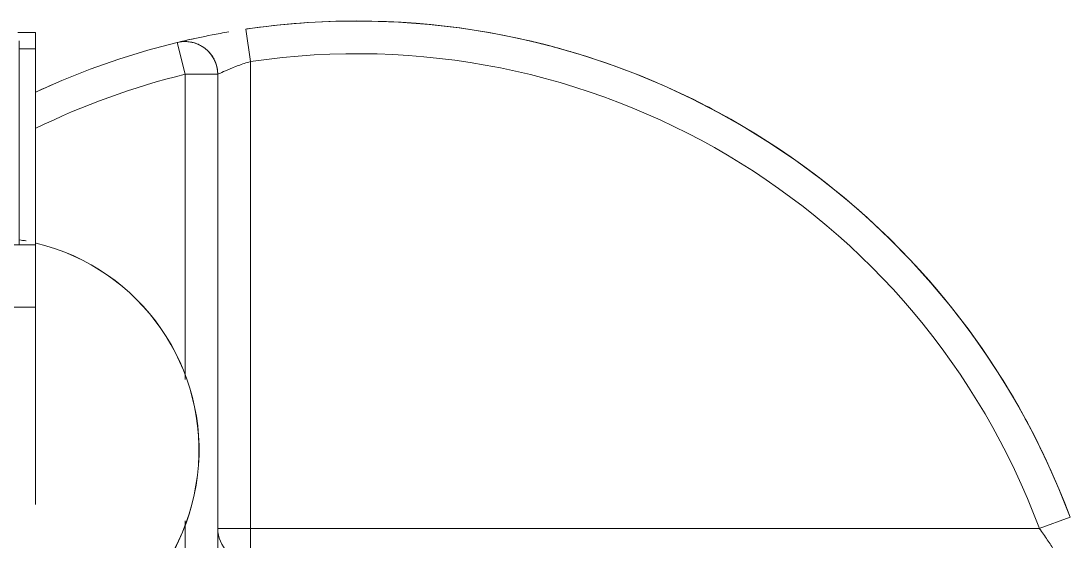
# Model space of a CAD drawing. Header units: millimetres. Extents: x -5247 to 64230, y -16204 to 29599.
# Drawn here: x 3920.4 to 4241, y 25350.9 to 25509.8 of the extents above; entities that cross this region are included whole.
import ezdxf

# ---------------------------------------------------------------- set-up
doc = ezdxf.new("R2010")
doc.units = ezdxf.units.MM
doc.layers.add('G-IMPT', color=7, linetype='Continuous', lineweight=18, transparency=0.75)
doc.layers.add('M-EQPM', color=50, linetype='Continuous', lineweight=20)
doc.layers.add('Проектируемое технолог. оборудование', color=3, linetype='Continuous')

# ---------------------------------------------------------------- blocks, each defined once
blk = doc.blocks.new('Емкость Анион ДК60К3 - Емкость Анион ДК60К360_iam-742888-План инженерных коммуникаций')
at = {"layer": 'G-IMPT'}
for p, q in [((217.58, 52.75), (227.3, 55.11)), ((-214.85, 52.75), (81.23, 52.75)), ((124.4, 52.75), (217.58, 52.75)), ((217.58, 42.75), (217.58, 52.75)), ((-214.85, 42.75), (217.58, 42.75)), ((217.58, 42.75), (-214.85, 42.75)), ((78.87, 42.75), (78.87, 32.75)), ((68.87, 32.75), (78.87, 32.75)), ((221.48, 32.75), (78.87, 32.75)), ((78.87, 32.75), (78.87, -208.31)), ((221.48, 32.75), (231.37, 34.21)), ((78.87, -208.31), (82.35, -217.69))]:
    blk.add_line(p, q, dxfattribs=at)
at = {"layer": 'G-IMPT', "flags": 128}
for points in [[(227.3, 55.11), (224.93, 64.1), (222.2, 72.99), (219.11, 81.76), (215.68, 90.41), (212.09, 98.48)], [(217.58, 42.75), (217.98, 42.76), (218.38, 42.78), (218.78, 42.82), (219.18, 42.88), (219.57, 42.95), (219.96, 43.04), (220.35, 43.14), (220.73, 43.26), (221.11, 43.39), (221.48, 43.54), (221.84, 43.7), (222.2, 43.88), (222.55, 44.07), (222.9, 44.28), (223.23, 44.5), (223.56, 44.73), (223.87, 44.98), (224.18, 45.23), (224.47, 45.5), (224.76, 45.79), (225.03, 46.08), (225.29, 46.38), (225.54, 46.69), (225.78, 47.02), (226, 47.35), (226.21, 47.69), (226.4, 48.04), (226.59, 48.4), (226.75, 48.76), (226.9, 49.13), (227.04, 49.5), (227.16, 49.89), (227.27, 50.27), (227.36, 50.66), (227.44, 51.05), (227.5, 51.45), (227.54, 51.85), (227.57, 52.24), (227.58, 52.64), (227.58, 53.04), (227.56, 53.44), (227.52, 53.84), (227.47, 54.24), (227.41, 54.63), (227.32, 55.02), (227.3, 55.11)], [(82.35, -217.69), (91, -214.28), (99.51, -210.52), (107.86, -206.43), (116.04, -202), (124.03, -197.25), (131.83, -192.19), (139.43, -186.82), (146.8, -181.15), (153.93, -175.19), (160.83, -168.95), (167.47, -162.44), (173.84, -155.66), (179.94, -148.64), (185.75, -141.38), (191.26, -133.89), (196.48, -126.19), (201.38, -118.29), (205.96, -110.2), (210.21, -101.93), (214.13, -93.49), (217.71, -84.91), (220.94, -76.19), (223.82, -67.35), (226.35, -58.4), (228.51, -49.36), (230.31, -40.23), (231.75, -31.05), (232.82, -21.81), (233.51, -12.53), (233.84, -3.24), (233.79, 6.06), (233.38, 15.35), (232.59, 24.61), (231.43, 33.84), (231.37, 34.21)]]:
    blk.add_lwpolyline(points, dxfattribs=at)
at = {"layer": 'G-IMPT'}
for centre, radius, start, end in [((1.37, 0.25), 222.5, 13.6479, 26.2063), ((1.37, 0.25), 232.5, 23.6453, 25.0216), ((217.58, 52.75), 10, 270, 13.6479), ((217.58, 52.75), 10, 359.9798, 13.6479), ((1.37, 0.25), 232.5, 12.4115, 13.5095), ((217.58, 52.75), 10, 334.3834, 359.9798), ((217.58, 52.75), 10, 270, 313.4172), ((217.58, 52.75), 10, 315.0265, 319.4488), ((78.87, 32.75), 10, 90, 180), ((1.37, 0.25), 222.5, 290.3843, 8.3991), ((1.37, 0.25), 232.5, 360, 8.3991), ((1.37, 0.25), 232.5, 290.3843, 0), ((1.37, 0.25), 232.5, 343.6904, 347.7383), ((1.37, 0.25), 232.5, 330.6429, 335.4661), ((1.37, 0.25), 232.5, 318.0618, 323.1793), ((1.37, 0.25), 232.5, 305.6366, 310.8711), ((1.37, 0.25), 232.5, 293.2827, 298.5289)]:
    blk.add_arc(centre, radius, start, end, dxfattribs=at)
blk.add_open_spline([(227.3, 55.11), (227.3, 55.11), (227.43, 54.59), (228.13, 51.63), (229.33, 46.19), (230.25, 41.12), (230.55, 39.36)], degree=3, knots=[-1, -1, -1, -1, -0.8333333, -0.6666667, -0.3333333, -0.1627156, -0.1627156, -0.1627156, -0.1627156], dxfattribs=at)
for points in [[(217.58, 42.75), (217.58, 42.75), (217.86, 42.19), (218.92, 39.89), (220.26, 36.57), (221.11, 34.02), (221.48, 32.75)], [(78.87, -208.31), (77.72, -209.17), (75.38, -210.81), (72.05, -212.92), (69.53, -214.34), (68.87, -214.69), (68.87, -214.69)]]:
    blk.add_open_spline(points, degree=3, dxfattribs=at)
blk = doc.blocks.new('Емкость Анион ДК60К3 - ДК60К3-742889-План инженерных коммуникаций')
blk.add_blockref('Емкость Анион ДК60К3 - Емкость Анион ДК60К360_iam-742888-План инженерных коммуникаций', (0, 0))
blk = doc.blocks.new('Бочковый насос P310 DL-PVDF-R-HC - Бочковый насос P310 DL-PVDF-R-HC-818331-План инженерных коммуникаций')
at = {"layer": 'M-EQPM', "color": 200}
for p, q in [((-16.58, 15), (43.63, 15)), ((43.63, 15), (62.66, 15)), ((43.63, -15), (43.63, 15)), ((62.66, 15), (122.56, 15)), ((62.66, 15), (62.66, -15)), ((122.56, 15), (127.56, 15)), ((122.56, 15), (122.56, 10)), ((122.56, 10), (122.56, 15)), ((127.56, 15), (127.56, 9.66)), ((118.12, 10), (62.66, 10)), ((62.66, -10), (118.12, -10)), ((122.56, -10), (122.56, -15)), ((122.56, -15), (122.56, -10)), ((127.56, -9.66), (127.56, -15)), ((43.63, -15), (-16.58, -15)), ((62.66, -15), (43.63, -15)), ((122.56, -15), (62.66, -15)), ((127.56, -15), (122.56, -15))]:
    blk.add_line(p, q, dxfattribs=at)
at = {"layer": 'M-EQPM', "color": 200, "flags": 128}
for points in [[(125, 10), (124.99, 10), (124.96, 10), (124.92, 10), (124.86, 10), (124.78, 10), (124.68, 10), (124.57, 10), (124.44, 10), (124.29, 10), (124.13, 10), (123.95, 10), (123.76, 10), (123.55, 10), (123.32, 10), (123.08, 10), (122.82, 10), (122.55, 10), (122.27, 10), (121.97, 10), (121.66, 10), (121.34, 10), (121.01, 10), (120.66, 10), (120.31, 10), (119.94, 10), (119.57, 10), (119.18, 10), (118.79, 10), (118.39, 10), (118.12, 10)], [(118.12, -10), (118.53, -10), (118.92, -10), (119.31, -10), (119.69, -10), (120.06, -10), (120.43, -10), (120.78, -10), (121.12, -10), (121.45, -10), (121.77, -10), (122.07, -10), (122.36, -10), (122.64, -10), (122.91, -10), (123.16, -10), (123.4, -10), (123.62, -10), (123.82, -10), (124.01, -10), (124.19, -10), (124.35, -10), (124.49, -10), (124.61, -10), (124.72, -10), (124.81, -10), (124.88, -10), (124.94, -10), (124.98, -10), (125, -10), (125, -10)]]:
    blk.add_lwpolyline(points, dxfattribs=at)
at = {"layer": 'M-EQPM', "color": 200}
for centre, radius, start, end in [((0, 0), 65.02, 13.5631, 180), ((0.03, 0), 64.97, 13.5744, 180), ((0, 0), 65.02, 9.0135, 10.7611), ((0.03, 0), 64.97, 9.0211, 10.6606), ((0, 0), 65.02, 180, 346.4369), ((0.03, 0), 64.97, 180, 346.4256), ((-20, 0), 0.837, 0, 180), ((-20, 0), 0.837, 180, 360), ((0.03, 0), 64.97, 349.3394, 350.9789), ((0, 0), 65.02, 349.2389, 350.9865)]:
    blk.add_arc(centre, radius, start, end, dxfattribs=at)

msp = doc.modelspace()

# ---------------------------------------------------------------- block references
at = {"layer": 'Проектируемое технолог. оборудование'}
for name, p, rotation in [('Емкость Анион ДК60К3 - ДК60К3-742889-План инженерных коммуникаций', (4023.27, 25275.89), 90.00000000000001), ('Бочковый насос P310 DL-PVDF-R-HC - Бочковый насос P310 DL-PVDF-R-HC-818331-План инженерных коммуникаций', (3909.787, 25378.709), 89.99999999999986)]:
    msp.add_blockref(name, p, dxfattribs=dict(at, rotation=rotation))

doc.saveas('drawing.dxf')
